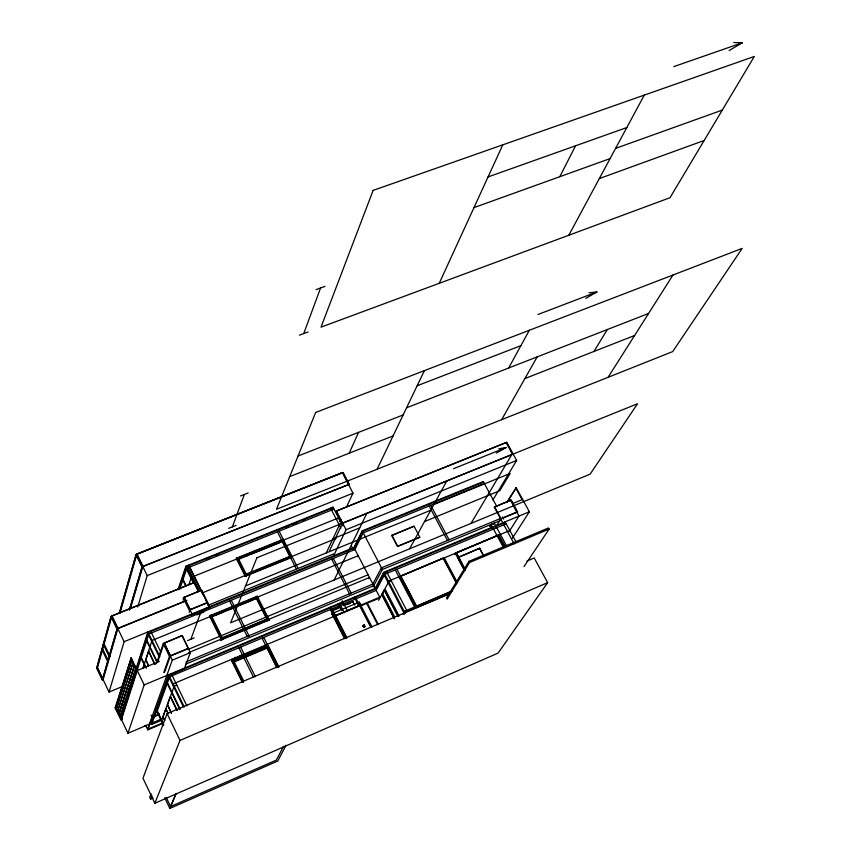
<?xml version="1.0" encoding="UTF-8"?>
<svg xmlns="http://www.w3.org/2000/svg" width="851" height="851" viewBox="0 0 851 851"><rect width="100%" height="100%" fill="white"/><g stroke="black" fill="none" stroke-linecap="round" stroke-linejoin="round"><path stroke-width="1.28" d="M103.12 679.598L102.333 679.928L96.684 668.046L111.024 616.496L194.251 582.531L111.938 615.837L97.386 668.003L103.035 679.885L117.938 628.304L111.938 615.837M119.214 613.401L136 554.65L343.113 472.56L349.261 484.315L142.011 566.947L129.331 609.922M119.438 613.305L136.245 554.565L142.245 566.862L129.554 609.827M120.002 613.082L136.926 553.99L342.496 472.518L348.602 484.379M102.333 679.928L117.013 628.963L111.024 616.496M130.501 608.337L142.936 566.287M122.501 686.459L109.045 692.065L124.129 641.697L111.853 616.156M137.724 606.954L147.212 575.595L136.83 554.331M121.47 719.435L122.15 719.148L120.863 719.797L115.151 707.777L131.214 657.929L144.191 684.917L127.948 733.254L160.892 719.276M115.662 707.734L131.214 657.929M116.055 709.096L131.809 659.461L116.279 709M116.162 709.319L131.809 659.461M117.353 711.83L133.192 662.323M117.459 712.042L132.947 662.429M118.651 714.563L134.564 665.195L118.874 714.468M118.757 714.776L134.564 665.195M119.948 717.287L135.947 668.056L120.172 717.191M120.055 717.51L135.947 668.056M135.809 669.577L147.904 631.963L159.754 656.429M136.479 668.875L148.18 632.527L354.144 548.161L362.398 531.46L483.581 482.091M120.863 719.797L136.681 670.779L130.618 658.174M136.756 671.545L148.893 634.006L354.878 549.565L363.143 532.896L484.336 483.485M137.277 670.535L121.374 719.744L115.683 707.66L116.364 707.372M142.851 668.407L152.031 640.473L358.197 555.703L357.675 556.735M148.691 665.78L145.851 659.887L148.67 651.313L154.744 664.471M177.944 589.839L185.922 566.234L333.007 507.185L342.762 525.982M178.625 589.137L186.188 566.787L333.284 507.717M179.742 589.307L186.901 568.223L334.007 509.111M156.393 663.716L163.254 643.643L182.252 635.537L164.2 642.984L172.285 660.153L147.563 729.307L163.413 722.573M157.648 662.121L163.669 644.547M183.135 600.051L184.114 597.232L201.591 590.126L207.548 602.731L189.252 610.21L183.188 597.881L201.591 590.126M188.794 584.807L191.401 577.308L338.57 517.908L338.081 518.972M163.775 672.535L169.466 656.429L163.254 643.643M145.361 725.626L146.149 725.297M164.605 672.194L170.413 655.759L164.2 642.984M189.188 612.358L190.188 609.561L184.114 597.232M162.456 723.637L147.829 729.85L152.233 717.531L151.053 715.053M156.297 710.308L168.902 675.29L375.355 589.02L383.992 572.883L505.43 522.386M161.413 720.361L151.648 724.509L156.563 710.862M156.988 711.755L169.626 676.779L376.089 590.434L384.748 574.329L506.196 523.801M157.031 712.17L157.414 711.106M172.732 684.832L173.072 683.896L379.737 597.2L353.973 547.576M190.869 639.25L200.4 613.454M232.376 526.854L244.333 494.463M303.743 333.56L320.561 288M161.371 720.85L174.189 686.193L176.795 685.098M164.754 720.35L163.052 716.819L165.775 708.926L168.062 713.681M171.54 713.127L167.509 704.788L170.306 696.671L176.934 710.383M182.252 635.537L188.369 648.579L169.466 656.429M449.775 593.764L167.094 713.606L142.968 778.208L154.85 803.259L498.048 653.111L547.64 582.669L534.215 557.969L526.875 561.086M206.176 608.944L206.548 607.944M184.316 668.79L190.358 652.643L182.146 635.857M221.771 638.984L210.644 616.486L256.864 597.328L268.033 619.645L221.834 638.803L221.377 640.005L209.708 616.39L209.974 615.667L257.289 596.221L269.044 619.613L268.725 620.326L261.683 606.295M210.282 616.145L210.559 615.433L210.835 617.273M210.325 617.337L210.718 616.305L221.824 638.846M244.662 576.531L291.819 557.458L292.138 556.714L245.588 575.648L245.29 576.393L236.45 558.788L236.738 558.033L283.245 539.268L282.926 540.034M237.014 558.554L237.312 557.799L237.567 559.65L282.915 541.342L283.245 540.587L237.865 558.894M237.046 559.756L237.461 558.682L245.726 575.244L245.322 576.255M237.589 558.32L237.876 557.565L246.726 575.191L246.428 575.925L242.897 568.883M151.074 793.653L149.702 797.174L150.616 799.11L153.052 798.047M150.616 799.11L151.999 795.6M154.85 803.259L180.018 740.423L547.64 582.669M246.152 575.425L245.865 576.159L236.738 558.033M221.398 638.633L221.685 637.931L267.905 618.73L231.121 634.601M256.417 597.189L256.715 596.455L256.97 598.296L212.048 616.773M256.981 596.945L257.289 596.221M281.809 540.481L282.128 539.725L291.255 557.692L291.585 556.937M290.691 557.799L291.159 556.724L282.819 540.374L282.362 541.459L290.095 556.628M166.147 797.291L170.551 806.546L176.083 793.472M164.743 797.781L169.828 808.45L176.168 793.451M242.141 682.013L232.004 661.514L232.302 660.823L268.235 645.739L278.926 667.099M232.589 661.27L232.876 660.578L233.153 662.408L267.905 647.802L267.661 645.973L267.342 646.675M232.961 661.621L267.799 646.845L232.961 661.621L243.099 682.119M238.897 648.345L240.769 647.313L255.364 676.726M290.691 557.916L291.021 557.171M268.044 619.602L267.576 620.804L255.843 597.423L256.151 596.689L268.15 620.56L268.469 619.847M349.218 453.179L358.548 432.372M342.496 472.518L352.974 493.197L346.304 507.451M266.214 645.601L266.65 644.632L277.979 667.195M268.235 645.739L233.791 660.77M332.518 508.249L333.007 507.185M439.233 283.309L502.792 144.83M513.11 454.051L342.485 523.301L336.166 511.121L506.685 442.329L516.631 460.465L492.878 500.048M348.485 484.623L142.904 566.383L136.926 553.99M339.623 521.706L340.74 519.333M326.295 552.916L339.762 524.237M329.592 550.661L342.602 523.057M333.518 555.98L346.07 529.716L516.631 460.465M377.089 469.252L424.404 370.621M334.188 579.988L366.877 513.27M352.952 549.64L362.218 530.864L483.294 481.56L496.878 506.622M329.975 608.082L330.475 607.093L346.336 638.112M334.507 616.932L335.166 615.645L359.856 605.295L371.1 627.102M559.788 176.71L575.553 145.787M354.622 597.785L355.144 596.796L370.908 627.453M352.591 602.285L352.931 601.614L354.761 605.157M368.972 578.489L369.504 577.478L188.773 652.579M391.79 535.439L414.075 526.226L419.798 537.247L397.555 546.416L391.79 535.439L414.075 526.226M283.638 746.242L276.33 760.103L170.551 806.546M359.165 606.593L359.856 605.295M286.074 745.263L277.734 761.039L169.828 808.45M185.944 661.982L372.791 584.084L381.386 567.883L500.345 518.546M373.1 586.924L382.365 569.51L362.218 530.864M374.642 589.413L383.812 572.276L529.354 511.781L516.185 487.687L506.675 502.526M568.808 235.238L644.281 95.121M362.866 625.953L364.324 624.857L364.728 626.921L363.611 627.389L362.866 625.953L364.324 624.857M379.737 597.2L379.195 598.189L360.345 606.093M387.896 582.201L388.45 581.18L509.834 530.503M363.611 627.389L365.068 626.304M378.621 600.295L388.747 581.733L391.226 580.701M394.46 618.549L381.961 594.487L384.45 589.934L385.343 589.562L399.108 616.018M381.961 594.487L385.343 589.562M409.597 548.799L446.786 480.932M508.653 368.004L529.333 330.262M419.798 537.247L397.608 546.321L391.843 535.343M399.13 577.51L399.693 576.489L415.458 606.593L414.873 607.593M451.987 590.956L416.245 606.401L400.491 576.297L443.499 558.022L456.285 582.105M501.633 419.681L537.183 356.888M403.619 612.358L404.193 611.369L451.732 591.371M403.172 614.22L404.491 611.933L406.969 610.88L386.29 571.255M336.166 511.121L506.685 442.329M400.491 576.297L443.499 558.022M443.637 558.926L444.243 557.884L457.03 581.967M471.007 523.408L511.77 454.625M454.657 554.32L455.274 553.278L464.476 570.553M465.178 570.255L456.296 552.682L498.282 535.151L504.398 546.48M479.709 548.257L457.615 557.671L479.709 548.257L484.081 556.416M514.121 543.81L494.303 507.111L510.696 500.101L516.929 512.27M593.955 351.452L607.306 329.56M489.899 526.482L491.07 524.556L494.325 523.205L506.717 546.119M446.456 598.093L468.965 561.33L548.501 527.95L549.118 529.077L524.035 566.543M447.041 599.21L469.582 562.49L549.118 529.077M507.207 502.303L516.185 487.687M510.696 500.101L518.982 516.046L509.132 531.598M495.846 526.907L500.941 518.653L517.142 511.93M503.739 524.088L505.132 521.854L515.951 541.8M456.04 553.107L498.282 535.151M498.346 536.077L498.994 535.024L505.122 546.353M608.082 377.312L672.971 275.022M512.398 538.257L529.354 511.781M729.105 50.549L742.455 42.71L733.732 42.55M585.796 298.393L596.923 291.957L589.052 292.776M496.335 453.126L506.079 447.53L498.846 448.775M163.052 716.819L164.52 720.446M144.957 725.839L145.744 725.499L147.829 729.85M167.509 704.788L171.306 713.234M151.978 716.978L159.297 713.883M152.233 717.531L158.339 714.946M404.672 612.539L449.69 593.455M332.901 609.997L341.145 606.55M343.506 605.561L352.931 601.614M332.56 610.667L340.804 607.22M346.697 604.753L350.229 603.274M332.06 614.114L334.081 613.263M115.151 707.777L116.438 707.138M333.475 616.879L335.496 616.028M267.097 645.228L231.557 660.142L231.898 659.217L243.152 681.991M232.004 661.514L233.461 660.333L243.609 680.843M233.44 661.716L268.225 647.1M185.55 664.205L373.759 585.679M144.191 684.917L375.174 588.424M185.433 668.492L168.285 675.651L183.337 706.734M170.413 655.759L188.486 648.271M500.739 518.993L517.685 511.962L511.238 500.133L494.303 507.111M136.681 670.779L159.382 661.365M188.837 649.132L368.079 574.755M501.218 520.163L382.259 569.553L381.386 567.883M490.782 525.046L494.027 523.695M222.622 638.133L228.696 635.612M221.664 639.303L269.044 619.613M172.285 660.153L190.358 652.643M220.441 640.229L269.544 619.826M512.93 503.452L522.61 499.452M187.539 640.633L194.209 637.878M145.851 659.887L148.457 665.876M209.708 616.39L211.144 615.188L222.824 638.824L222.536 639.527L213.197 620.634M211.495 615.645L245.492 601.678M249.13 600.178L253.981 598.179M211.112 616.549L257.279 597.562M215.463 615.22L222.813 612.199M228.951 609.678L237.525 606.146M243.663 603.625L251.013 600.604M253.47 599.593L255.917 598.583M96.684 668.046L97.471 667.716L109.045 692.065M245.545 585.903L430.712 510.26M190.188 609.561L207.665 602.412M208.176 605.263L333.475 553.99M124.129 641.697L356.058 546.629M191.698 614.869L210.08 607.337M196.975 614.858L203.814 612.05M424.521 521.557L499.792 490.697L510.196 473.39L433.861 504.515M332.932 538.779L359.707 527.886M202.07 592.998L336.039 538.502M117.938 628.304L186.784 600.285M117.013 628.963L186.677 600.604M453.466 468.741L506.079 447.53M236.45 558.788L282.362 540.257L282.692 539.491L291.819 557.458M282.745 540.566L237.386 558.862L245.673 575.382L291.074 556.905L282.809 540.417M237.599 559.533L240.056 558.543M246.184 556.075L248.63 555.086M251.088 554.097L279.266 542.715M206.389 558.905L210.059 557.426M214.963 555.458L218.633 553.99M284.766 527.429L288.436 525.961M293.329 523.993L297.01 522.514M301.903 520.546L305.583 519.067M147.212 575.595L352.974 493.197M228.664 528.333L236.078 525.386M136.905 554.086L342.453 472.624M240.525 495.963L248.141 492.963M289.734 476.592L393.088 435.925M524.918 378.557L634.601 335.496M406.576 407.789L648.568 313.476M298.052 456.008L403.14 414.948M417.139 385.769L520.908 345.644M537.97 314.508L596.923 291.957M299.414 335.166L308.073 331.954M316.083 289.638L325.039 286.372M599.349 178.55L704.149 140.5M615.592 148.382L722.308 110.087M473.964 207.623L610.103 158.584M488.059 176.934L626.815 127.544M673.79 66.623L742.455 42.71M506.526 442.584L512.962 454.306M506.143 442.541L512.579 454.274M515.653 487.91L522.078 499.675M502.441 516.876L503.675 519.153M494.505 506.77L500.941 518.653M498.016 535.577L504.132 546.906M491.07 524.556L503.452 547.491M490.187 526.003L491.431 528.29M479.56 548.491L483.942 556.65M468.965 561.33L469.582 562.49M456.296 552.682L464.827 568.691M430.734 505.334L449.105 539.8M457.753 557.437L464.625 570.319M429.085 506.005L447.445 540.491M443.243 558.447L456.636 583.669M400.725 575.872L416.49 605.986M396.938 569.255L416.884 607.359M395.258 569.957L415.203 608.071M342.889 472.656L349.038 484.41M383.812 572.276L405.172 613.241M362.398 531.46L363.143 532.896M383.992 572.883L384.748 574.329M383.258 573.308L404.597 614.231M384.45 589.934L398.215 616.39M384.226 590.03L398.013 616.549M382.854 594.115L394.758 617.028M381.737 594.583L394.268 618.698M336.283 510.877L346.07 529.716M354.144 548.161L354.878 549.565M372.791 584.084L373.642 585.733M375.355 589.02L376.089 590.434M351.516 546.182L352.505 548.087M330.571 508.164L340.932 528.131M367.121 602.848L378.089 624.06M366.76 603.519L377.716 624.719M372.004 627.049L359.42 602.646L357.409 603.487L358.601 605.816M355.197 598.881L357.463 603.285M363.983 625.474L364.728 626.921M363.196 625.336L363.941 626.772M342.23 600.785L347.623 611.284M341.549 602.136L343.347 605.625M339.464 603.359L344.261 612.699M338.187 603.54L341.783 610.539M346.9 637.91L332.156 609.093L330.465 609.805L345.208 638.633M346.644 637.803L333.911 612.933L331.89 613.773L344.612 638.665M279.107 531.173L298.116 568.457M277.415 531.854L296.425 569.149M256.789 597.508L267.969 619.783M278.511 666.918L263.874 637.654L262.14 638.378L276.777 667.652M270.884 652.366L273.852 658.302M276.82 664.227L278 666.599M267.725 647.015L277.894 667.365M277.766 667.588L267.076 646.217L266.767 646.92L276.852 667.088M243.556 653.504L244.726 655.855M239.025 648.047L253.619 677.47M242.397 655.408L243.567 657.759M241.758 655.142L242.918 657.483M240.025 655.866L241.184 658.217M237.578 656.536L238.737 658.876M235.11 657.302L236.27 659.642M201.474 590.456L209.484 606.646M234.844 657.951L236.004 660.291M208.718 605.348L189.901 567.34L188.167 568.043L199.336 590.615M188.465 565.202L201.602 591.753M202.198 592.945L203.346 595.274M206.219 601.093L209.101 606.901M241.056 676.96L243.301 681.513M194.251 582.531L198.655 591.445M221.685 637.931L221.962 639.771L209.974 615.667M185.922 566.234L198.538 591.764M232.302 660.823L243.003 682.47M185.571 567.266L193.39 583.095M183.082 579.467L185.986 585.36M182.848 580.159L185.752 586.041M184.007 597.551L192.007 613.805M136 554.65L142.011 566.947M150.51 630.899L160.711 651.93M171.232 673.62L186.869 705.862M184.252 706.968L168.626 674.715L151.127 723.414L151.648 724.509M147.585 632.942L159.435 657.387M146.851 640.303L157.509 662.323M167.434 682.832L180.093 708.979M146.638 640.963L157.063 662.503M167.211 683.47L179.848 709.596M148.67 651.313L154.978 664.376M170.551 696.575L177.168 710.277M141.277 657.568L146.383 668.173M166.009 708.83L168.296 713.585M141.075 658.206L145.606 667.62M167.094 713.606L180.018 740.423M156.35 708.883L163.69 724.158M156.031 709.755L163.626 725.541M121.108 716.967L122.076 719.382M115.757 707.426L127.948 733.254M111.258 616.401L96.908 667.95L102.556 679.832L117.247 628.857L111.258 616.401M373.132 190.39L321.018 327.156L670.003 197.709L754.316 56.453L373.132 190.39M245.599 574.319L245.301 575.063L290.691 556.597L291.021 555.852L245.599 574.319M256.917 557.767L230.632 622.815L590.137 474.145L637.569 403.725L256.917 557.767M315.657 412.458L276.511 509.281L672.673 351.601L742.178 248.396L315.657 412.458M359.345 602.136L331.975 613.603L333.56 616.709L360.93 605.221L359.345 602.136M249.088 635.952L247.354 636.665L229.685 601.189L231.408 600.487L249.088 635.952M351.293 593.338L349.612 594.03L331.752 559.352L333.422 558.66L351.293 593.338M109.917 656.078L109.098 656.408L103.301 644.26L104.109 643.93L109.917 656.078M108.46 661.131L107.651 661.461L101.875 649.366L102.684 649.036L108.46 661.131"/></g></svg>
